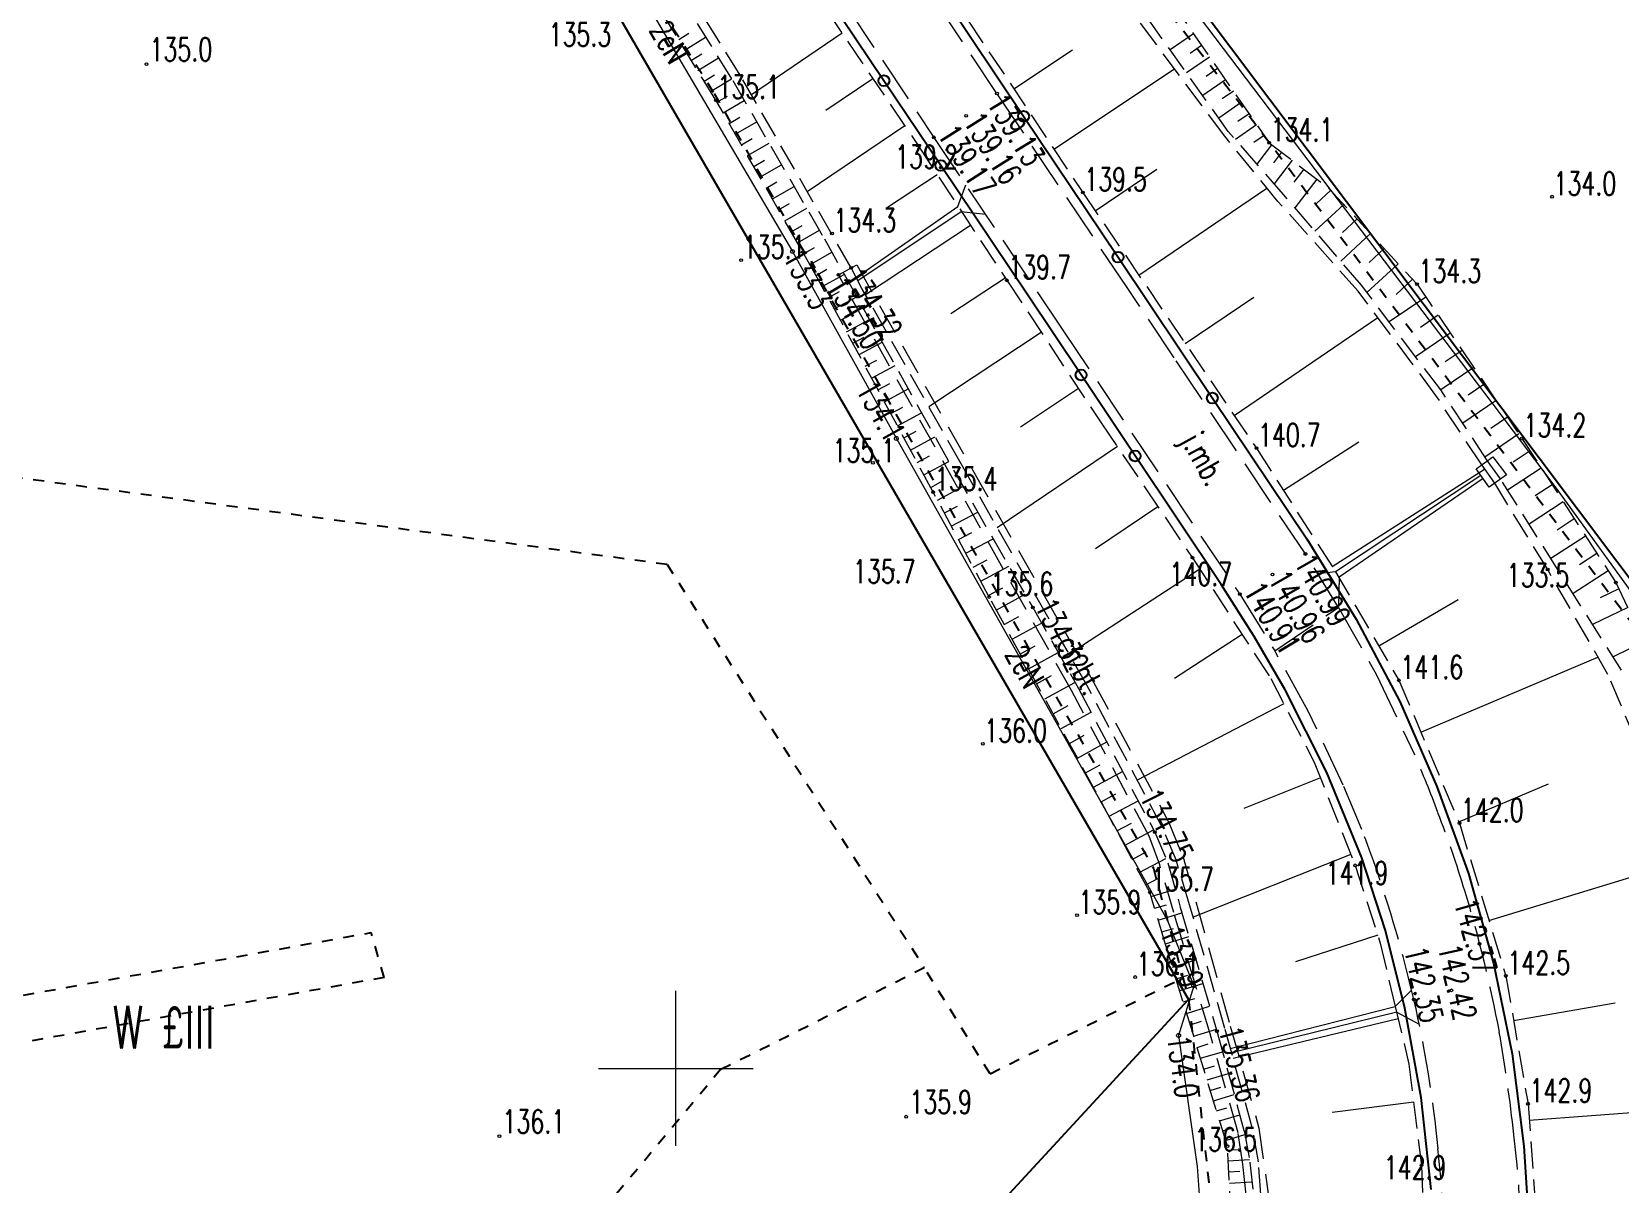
# Model space of a CAD drawing. Header units: metres. Extents: x 7583802 to 7586368, y 5958992 to 5960558.
# Drawn here: x 7585958.4 to 7586060.9, y 5959492.6 to 5959566.9 of the extents above; entities that cross this region are included whole.
import ezdxf
from ezdxf.enums import TextEntityAlignment as Align

# ---------------------------------------------------------------- set-up
doc = ezdxf.new("R2010")
doc.units = ezdxf.units.M
for name, pattern in [('1', [0]), ('2', [3, 2, -1]), ('3_1', [0]), ('3_BUBZ02', [2.45, 1.75, -0.7]), ('3_BUBZ02G', [2.45, 1.75, -0.7]), ('3_BUIB12_02', [0]), ('3_BUIB12_03', [0]), ('3_KTCR02', [3, 2, -1]), ('3_KTJZ01', [4, 3, -1]), ('4_1', [0]), ('4_SUPE_01', [0]), ('4_SUPT_01', [0]), ('4_SUUS30_02', [0]), ('GUZ', [1.4, 0.7, -0.7])]:
    doc.linetypes.add(name, pattern=pattern)
doc.layers.get('0').update_dxf_attribs({"color": 250, "linetype": 'CONTINUOUS', "lineweight": 100})
for name, color, linetype, lineweight in [('1000_L_1', 7, '1', 18), ('BUBZ_L_1', 7, '3_BUBZ02', 18), ('BUIB_L_10', 7, '3_BUIB12_02', 18), ('DZIALKI-G_L_0', 7, '1', 25), ('KONTURY_L_0', 114, '2', 25), ('KONTURY_NR_T_0', 114, 'CONTINUOUS', 25), ('KTCR_E_T_1', 7, 'CONTINUOUS', 15), ('KTCR_L_1', 7, '3_KTCR02', 18), ('KTJZ_E_T_0', 7, 'CONTINUOUS', 15), ('KTJZ_L_0', 7, '3_KTJZ01', 18), ('KTOK_L_4', 7, 'CONTINUOUS', 25), ('RTPW_T_0', 7, 'CONTINUOUS', 15), ('RTPW_T_1', 7, 'CONTINUOUS', 15), ('SUPE_E_T_3', 1, 'CONTINUOUS', 15), ('SUPE_L_3', 1, '4_SUPE_01', 18), ('SUPT_L_0', 30, '4_SUPT_01', 18), ('SUTE_T_0', 1, 'CONTINUOUS', 18), ('SUUK_L_7', 7, '4_1', 18)]:
    doc.layers.add(name, color=color, linetype=linetype, lineweight=lineweight)
doc.styles.get("Standard").update_dxf_attribs({"font": 'Simplex.SHX', "width": 0.75})

# ---------------------------------------------------------------- blocks, each defined once
blk = doc.blocks.new('3_RTPW01')
at = {"linetype": 'CONTINUOUS'}
blk.add_circle((0, 0), 0.09, dxfattribs=at)
blk = doc.blocks.new('3_RTPW02')
at = {"linetype": 'CONTINUOUS'}
blk.add_circle((0, 0), 0.09, dxfattribs=at)
blk = doc.blocks.new('4_SUPS01_03')
at = {"linetype": 'CONTINUOUS'}
blk.add_circle((0, 0), 0.125, dxfattribs=at)

msp = doc.modelspace()

# ---------------------------------------------------------------- linework, layer by layer
at = {"layer": '1000_L_1', "linetype": '1'}
for p, q in [((7586000, 5959495), (7586000, 5959505)), ((7585995, 5959500), (7586005, 5959500))]:
    msp.add_line(p, q, dxfattribs=at)
at = {"layer": 'BUBZ_L_1', "linetype": '3_BUBZ02'}
for p, q in [((7586004.16, 5959564.13), (7585995.43, 5959578.19)), ((7585994.85, 5959577.84), (7586003.67, 5959563.8)), ((7586035.45, 5959560.19), (7586027.23, 5959571.24)), ((7586035.68, 5959560.51), (7586027.73, 5959571.65)), ((7586003.67, 5959563.8), (7586009.59, 5959553.57)), ((7586011.32, 5959551.7), (7586004.16, 5959564.13)), ((7586038.89, 5959555.99), (7586035.45, 5959560.19)), ((7586039.25, 5959556.43), (7586035.68, 5959560.51)), ((7586044.06, 5959550.2), (7586038.89, 5959555.99)), ((7586044.28, 5959550.57), (7586039.25, 5959556.43)), ((7586009.59, 5959553.57), (7586017.93, 5959538.64)), ((7586012.01, 5959550.36), (7586011.32, 5959551.7)), ((7586049.41, 5959543.81), (7586044.28, 5959550.57)), ((7586018.42, 5959539.03), (7586012.01, 5959550.36)), ((7586049.09, 5959543.46), (7586044.06, 5959550.2)), ((7586052.01, 5959539.03), (7586049.09, 5959543.46)), ((7586052.41, 5959539.26), (7586049.41, 5959543.81)), ((7586053.26, 5959538.07), (7586052.41, 5959539.26)), ((7586017.93, 5959538.64), (7586023.05, 5959529.76)), ((7586026.54, 5959524.74), (7586018.42, 5959539.03)), ((7586052.89, 5959537.79), (7586052.01, 5959539.03)), ((7586056.31, 5959532.22), (7586052.89, 5959537.79)), ((7586056.95, 5959532.24), (7586053.26, 5959538.07)), ((7586060.2, 5959525.44), (7586056.31, 5959532.22)), ((7586061.08, 5959525.71), (7586056.95, 5959532.24)), ((7586023.05, 5959529.76), (7586026, 5959524.53)), ((7586064.9, 5959514.37), (7586060.2, 5959525.44)), ((7586026, 5959524.53), (7586030.94, 5959515.25)), ((7586031.44, 5959515.53), (7586026.54, 5959524.74)), ((7586030.94, 5959515.25), (7586031.77, 5959513.28)), ((7586032.31, 5959513.46), (7586031.44, 5959515.53)), ((7586031.77, 5959513.28), (7586032.58, 5959510.41)), ((7586033.18, 5959510.57), (7586032.31, 5959513.46)), ((7586035.46, 5959502.57), (7586033.18, 5959510.57)), ((7586032.58, 5959510.41), (7586034.95, 5959502.4)), ((7586034.95, 5959502.4), (7586036.7, 5959495.96)), ((7586037.25, 5959496.1), (7586035.46, 5959502.57)), ((7586037.63, 5959493.97), (7586037.25, 5959496.1)), ((7586036.7, 5959495.96), (7586037.08, 5959493.94)), ((7586037.08, 5959493.94), (7586037.3, 5959491.81)), ((7586037.78, 5959491.86), (7586037.63, 5959493.97))]:
    msp.add_line(p, q, dxfattribs=at)
at = {"layer": 'BUBZ_L_1', "linetype": '3_BUBZ02G'}
for p, q in [((7586005.6, 5959574.44), (7586015.64, 5959559.6)), ((7586029.18, 5959572.94), (7586038.32, 5959559.77)), ((7586016.15, 5959571.77), (7586026.28, 5959556.56)), ((7586002.58, 5959562.53), (7585998.65, 5959568.92)), ((7586009.15, 5959551.04), (7586002.58, 5959562.53)), ((7586038.32, 5959559.77), (7586042.15, 5959556.85)), ((7586015.64, 5959559.6), (7586021.37, 5959550.89)), ((7586042.15, 5959556.85), (7586047.87, 5959550.64)), ((7586026.28, 5959556.56), (7586037.5, 5959540.05)), ((7586016.62, 5959537.22), (7586009.15, 5959551.04)), ((7586021.37, 5959550.89), (7586027.48, 5959541.68)), ((7586047.87, 5959550.64), (7586054.65, 5959540.68)), ((7586027.48, 5959541.68), (7586033.36, 5959532.98)), ((7586054.65, 5959540.68), (7586060.71, 5959531.37)), ((7586037.5, 5959540.05), (7586042.61, 5959532.06)), ((7586020.23, 5959530.44), (7586016.62, 5959537.22)), ((7586033.36, 5959532.98), (7586038.42, 5959525.18)), ((7586042.61, 5959532.06), (7586046.7, 5959525.06)), ((7586060.71, 5959531.37), (7586064.78, 5959522.96)), ((7586027.11, 5959517.9), (7586020.23, 5959530.44)), ((7586038.42, 5959525.18), (7586041.23, 5959519.78)), ((7586046.7, 5959525.06), (7586050.61, 5959515.83)), ((7586041.23, 5959519.78), (7586043.88, 5959513.11)), ((7586030.61, 5959511.37), (7586027.11, 5959517.9)), ((7586050.61, 5959515.83), (7586053.61, 5959505.97)), ((7586043.88, 5959513.11), (7586045.5, 5959508.09)), ((7586031.63, 5959508.01), (7586030.61, 5959511.37)), ((7586035.62, 5959494.98), (7586031.63, 5959508.01)), ((7586045.5, 5959508.09), (7586046.46, 5959503.99)), ((7586053.61, 5959505.97), (7586055.04, 5959497.72)), ((7586046.46, 5959503.99), (7586047.35, 5959500.28)), ((7586047.35, 5959500.28), (7586048.16, 5959493.74)), ((7586055.04, 5959497.72), (7586055.74, 5959488.23)), ((7586035.87, 5959490.33), (7586035.62, 5959494.98)), ((7586048.16, 5959493.74), (7586048.36, 5959487.73))]:
    msp.add_line(p, q, dxfattribs=at)
at = {"layer": 'BUBZ_L_1', "linetype": '3_1'}
for p, q in [((7586000.18, 5959566.44), (7586000.84, 5959566.84)), ((7586010.74, 5959566.84), (7586004.88, 5959562.87)), ((7586000.59, 5959565.77), (7586001.92, 5959566.59)), ((7586033.43, 5959566.81), (7586031.93, 5959565.77)), ((7586033.95, 5959566.06), (7586033.21, 5959565.54)), ((7586001, 5959565.1), (7586001.67, 5959565.51)), ((7586001.41, 5959564.43), (7586002.76, 5959565.26)), ((7586021.83, 5959563.25), (7586025.62, 5959565.78)), ((7586034.47, 5959565.31), (7586032.99, 5959564.28)), ((7586001.83, 5959563.75), (7586002.5, 5959564.17)), ((7586002.24, 5959563.08), (7586003.6, 5959563.91)), ((7586012.73, 5959563.91), (7586009.69, 5959561.85)), ((7586024.42, 5959559.35), (7586032.21, 5959564.54)), ((7586035.5, 5959563.83), (7586034.03, 5959562.82)), ((7586034.99, 5959564.57), (7586034.25, 5959564.06)), ((7586002.65, 5959562.4), (7586003.34, 5959562.79)), ((7586036.01, 5959563.1), (7586035.28, 5959562.6)), ((7586003.05, 5959561.71), (7586004.42, 5959562.5)), ((7586036.51, 5959562.37), (7586035.07, 5959561.37)), ((7586003.44, 5959561.02), (7586004.13, 5959561.42)), ((7586003.84, 5959560.33), (7586005.22, 5959561.12)), ((7586014.78, 5959560.87), (7586008.49, 5959556.61)), ((7586037.51, 5959560.93), (7586036.14, 5959559.98)), ((7586037.02, 5959561.65), (7586036.3, 5959561.15)), ((7586004.23, 5959559.64), (7586004.93, 5959560.04)), ((7586004.63, 5959558.94), (7586006.02, 5959559.74)), ((7586037.99, 5959560.25), (7586037.34, 5959559.8)), ((7586038.48, 5959559.64), (7586037.53, 5959558.39)), ((7586005.03, 5959558.25), (7586005.73, 5959558.65)), ((7586039.11, 5959559.17), (7586038.59, 5959558.48)), ((7586039.8, 5959558.64), (7586038.64, 5959557.12)), ((7586005.43, 5959557.55), (7586006.83, 5959558.35)), ((7586016.88, 5959557.71), (7586013.61, 5959555.56)), ((7586027.09, 5959555.37), (7586031.06, 5959558.06)), ((7586040.56, 5959558.06), (7586039.92, 5959557.23)), ((7586005.83, 5959556.85), (7586006.53, 5959557.25)), ((7586006.23, 5959556.15), (7586007.63, 5959556.95)), ((7586029.9, 5959551.23), (7586038.18, 5959556.85)), ((7586041.39, 5959557.43), (7586039.98, 5959555.58)), ((7586042.29, 5959556.69), (7586041.38, 5959555.85)), ((7586006.63, 5959555.44), (7586007.34, 5959555.85)), ((7586007.04, 5959554.74), (7586008.45, 5959555.54)), ((7586043.14, 5959555.78), (7586041.28, 5959554.07)), ((7586043.99, 5959554.85), (7586043.05, 5959553.98)), ((7586007.44, 5959554.03), (7586008.15, 5959554.43)), ((7586007.85, 5959553.32), (7586009.27, 5959554.13)), ((7586019.04, 5959554.44), (7586012.24, 5959549.96)), ((7586044.86, 5959553.91), (7586042.94, 5959552.13)), ((7586008.25, 5959552.61), (7586008.96, 5959553.02)), ((7586008.66, 5959551.9), (7586010.07, 5959552.71)), ((7586045.75, 5959552.94), (7586044.77, 5959552.04)), ((7586009.06, 5959551.2), (7586009.76, 5959551.6)), ((7586046.65, 5959551.96), (7586044.63, 5959550.11)), ((7586009.45, 5959550.49), (7586010.88, 5959551.26)), ((7586021.27, 5959551.04), (7586017.76, 5959548.72)), ((7586047.58, 5959550.96), (7586046.52, 5959549.98)), ((7586009.84, 5959549.77), (7586010.56, 5959550.16)), ((7586010.23, 5959549.04), (7586011.68, 5959549.82)), ((7586032.9, 5959546.81), (7586037.32, 5959549.81)), ((7586048.44, 5959549.81), (7586046.08, 5959548.2)), ((7586010.63, 5959548.31), (7586011.36, 5959548.7)), ((7586011.02, 5959547.57), (7586012.5, 5959548.37)), ((7586036.06, 5959542.17), (7586045.34, 5959548.48)), ((7586049.24, 5959548.63), (7586048.09, 5959547.85)), ((7586023.6, 5959547.53), (7586016.34, 5959542.71)), ((7586050.02, 5959547.48), (7586047.78, 5959545.95)), ((7586011.42, 5959546.83), (7586012.17, 5959547.23)), ((7586011.83, 5959546.09), (7586013.32, 5959546.89)), ((7586050.78, 5959546.36), (7586049.69, 5959545.62)), ((7586012.23, 5959545.34), (7586012.98, 5959545.74)), ((7586012.64, 5959544.58), (7586014.16, 5959545.4)), ((7586051.53, 5959545.27), (7586049.4, 5959543.82)), ((7586013.05, 5959543.82), (7586013.82, 5959544.23)), ((7586013.47, 5959543.05), (7586015, 5959543.88)), ((7586026.01, 5959543.9), (7586022.25, 5959541.4)), ((7586052.25, 5959544.21), (7586051.18, 5959543.48)), ((7586013.89, 5959542.28), (7586014.66, 5959542.69)), ((7586014.31, 5959541.5), (7586015.86, 5959542.34)), ((7586052.98, 5959543.14), (7586050.82, 5959541.67)), ((7586053.71, 5959542.06), (7586052.63, 5959541.32)), ((7586014.73, 5959540.72), (7586015.51, 5959541.14)), ((7586015.16, 5959539.93), (7586016.73, 5959540.78)), ((7586039.24, 5959537.33), (7586044.12, 5959540.45)), ((7586054.45, 5959540.97), (7586052.26, 5959539.48)), ((7586015.59, 5959539.13), (7586016.38, 5959539.56)), ((7586016.02, 5959538.33), (7586017.62, 5959539.2)), ((7586028.52, 5959540.15), (7586020.76, 5959534.91)), ((7586055.18, 5959539.87), (7586054.09, 5959539.15)), ((7586042.39, 5959532.4), (7586052.24, 5959538.7)), ((7586055.89, 5959538.77), (7586053.71, 5959537.35)), ((7586016.46, 5959537.52), (7586017.26, 5959537.96)), ((7586016.9, 5959536.7), (7586018.54, 5959537.58)), ((7586056.6, 5959537.68), (7586055.5, 5959536.97)), ((7586017.34, 5959535.87), (7586018.18, 5959536.31)), ((7586031.14, 5959536.27), (7586027.11, 5959533.55)), ((7586057.31, 5959536.59), (7586055.11, 5959535.15)), ((7586017.79, 5959535.01), (7586019.5, 5959535.92)), ((7586058.03, 5959535.48), (7586056.92, 5959534.76)), ((7586018.26, 5959534.15), (7586019.12, 5959534.61)), ((7586018.72, 5959533.27), (7586020.49, 5959534.2)), ((7586058.75, 5959534.37), (7586056.52, 5959532.92)), ((7586059.48, 5959533.26), (7586058.36, 5959532.52)), ((7586019.2, 5959532.37), (7586020.1, 5959532.85)), ((7586019.69, 5959531.46), (7586021.51, 5959532.43)), ((7586033.84, 5959532.23), (7586025.4, 5959526.75)), ((7586060.21, 5959532.13), (7586057.95, 5959530.66)), ((7586020.18, 5959530.53), (7586021.11, 5959531.03)), ((7586060.9, 5959530.97), (7586059.7, 5959530.39)), ((7586020.69, 5959529.6), (7586022.55, 5959530.62)), ((7586045.4, 5959527.28), (7586050.53, 5959530.28)), ((7586021.21, 5959528.66), (7586022.15, 5959529.18)), ((7586061.49, 5959529.77), (7586059.21, 5959528.67)), ((7586021.73, 5959527.71), (7586023.62, 5959528.75)), ((7586036.58, 5959528.01), (7586032.2, 5959525.17)), ((7586022.25, 5959526.76), (7586023.2, 5959527.28)), ((7586022.77, 5959525.8), (7586024.69, 5959526.85)), ((7586062.56, 5959527.56), (7586060.53, 5959526.58)), ((7586048.12, 5959521.71), (7586059.56, 5959526.56)), ((7586023.3, 5959524.84), (7586024.27, 5959525.37)), ((7586023.83, 5959523.87), (7586025.77, 5959524.93)), ((7586024.37, 5959522.9), (7586025.33, 5959523.43)), ((7586024.89, 5959521.94), (7586026.82, 5959523)), ((7586039.27, 5959523.54), (7586029.8, 5959518.61)), ((7586025.42, 5959520.99), (7586026.37, 5959521.51)), ((7586025.94, 5959520.04), (7586027.84, 5959521.08)), ((7586026.46, 5959519.09), (7586027.4, 5959519.61)), ((7586026.97, 5959518.15), (7586028.85, 5959519.18)), ((7586041.64, 5959518.76), (7586036.69, 5959516.79)), ((7586027.48, 5959517.22), (7586028.42, 5959517.72)), ((7586050.57, 5959515.92), (7586056.37, 5959518.37)), ((7586027.98, 5959516.28), (7586029.86, 5959517.28)), ((7586028.48, 5959515.34), (7586029.42, 5959515.84)), ((7586028.98, 5959514.4), (7586030.86, 5959515.41)), ((7586029.47, 5959513.5), (7586030.37, 5959513.98)), ((7586029.93, 5959512.64), (7586031.65, 5959513.56)), ((7586043.6, 5959513.81), (7586033.41, 5959509.76)), ((7586052.52, 5959509.56), (7586065.24, 5959513.43)), ((7586030.35, 5959511.85), (7586031.14, 5959512.27)), ((7586030.69, 5959511.11), (7586032.25, 5959511.58)), ((7586030.92, 5959510.34), (7586031.7, 5959510.57)), ((7586031.16, 5959509.57), (7586032.69, 5959510.04)), ((7586031.39, 5959508.81), (7586032.15, 5959509.04)), ((7586031.62, 5959508.05), (7586033.14, 5959508.51)), ((7586045.33, 5959508.61), (7586040.02, 5959506.89)), ((7586031.85, 5959507.29), (7586032.61, 5959507.52)), ((7586032.08, 5959506.53), (7586033.59, 5959507)), ((7586032.31, 5959505.78), (7586033.06, 5959506.01)), ((7586032.54, 5959505.04), (7586034.03, 5959505.49)), ((7586032.77, 5959504.29), (7586033.51, 5959504.52)), ((7586032.99, 5959503.55), (7586034.47, 5959504.01)), ((7586054.11, 5959503.09), (7586060.68, 5959504.23)), ((7586033.22, 5959502.82), (7586033.96, 5959503.04)), ((7586033.44, 5959502.08), (7586034.91, 5959502.53)), ((7586046.65, 5959503.19), (7586036, 5959500.63)), ((7586033.67, 5959501.36), (7586034.39, 5959501.58)), ((7586033.88, 5959500.65), (7586035.31, 5959501.08)), ((7586034.1, 5959499.95), (7586034.8, 5959500.16)), ((7586034.31, 5959499.26), (7586035.69, 5959499.68)), ((7586034.52, 5959498.58), (7586035.2, 5959498.79)), ((7586034.72, 5959497.91), (7586036.06, 5959498.32)), ((7586034.92, 5959497.25), (7586035.58, 5959497.46)), ((7586047.66, 5959497.81), (7586042.4, 5959497.16)), ((7586055.12, 5959496.66), (7586068.1, 5959497.62)), ((7586035.12, 5959496.61), (7586036.42, 5959497)), ((7586035.32, 5959495.97), (7586035.95, 5959496.16)), ((7586035.51, 5959495.35), (7586036.74, 5959495.73)), ((7586035.63, 5959494.72), (7586036.28, 5959494.76)), ((7586035.67, 5959494.04), (7586037.05, 5959494.11)), ((7586035.71, 5959493.32), (7586036.42, 5959493.36)), ((7586035.75, 5959492.59), (7586037.21, 5959492.67))]:
    msp.add_line(p, q, dxfattribs=at)
at = {"layer": 'BUIB_L_10', "linetype": '3_BUIB12_03'}
for p, q in [((7586051.69, 5959538.72), (7586052.76, 5959539.5)), ((7586052.76, 5959539.5), (7586053.65, 5959538.34)), ((7586052.53, 5959537.54), (7586051.69, 5959538.72)), ((7586053.65, 5959538.34), (7586052.53, 5959537.54))]:
    msp.add_line(p, q, dxfattribs=at)
at = {"layer": 'DZIALKI-G_L_0', "linetype": '1'}
for p, q in [((7585992.66, 5959623.44), (7586072.61, 5959516.98)), ((7585965.06, 5959621.85), (7586033.12, 5959504.45)), ((7585978.35, 5959445.18), (7586033.12, 5959504.45))]:
    msp.add_line(p, q, dxfattribs=at)
at = {"layer": 'KONTURY_L_0', "linetype": 'GUZ'}
for p, q in [((7585971.56, 5959612.28), (7586002.47, 5959562.96)), ((7586005.26, 5959602.34), (7586036.19, 5959562.63)), ((7586002.47, 5959562.96), (7586030.85, 5959512.92)), ((7586036.19, 5959562.63), (7586061.94, 5959528.51)), ((7585999.43, 5959532.54), (7585911.27, 5959544.31)), ((7585999.43, 5959532.54), (7586016.04, 5959506.51)), ((7586030.85, 5959512.92), (7586032.75, 5959505.85)), ((7585946.83, 5959502.75), (7585980.31, 5959508.77)), ((7585981.16, 5959505.87), (7585980.31, 5959508.77)), ((7586002.91, 5959499.94), (7586016.04, 5959506.51)), ((7586020.29, 5959499.65), (7586016.04, 5959506.51)), ((7585981.16, 5959505.87), (7585947.68, 5959499.85)), ((7586020.29, 5959499.65), (7586032.75, 5959505.85)), ((7586032.75, 5959505.85), (7586033.12, 5959504.45)), ((7586033.12, 5959504.45), (7586035.53, 5959482.46)), ((7586002.91, 5959499.94), (7585962.45, 5959451.68))]:
    msp.add_line(p, q, dxfattribs=at)
at = {"layer": 'KTCR_L_1', "linetype": '3_KTCR02'}
for p, q in [((7586010.5, 5959551.24), (7586011.68, 5959551.88)), ((7586011.68, 5959551.88), (7586019.16, 5959538.65)), ((7586025.55, 5959524.41), (7586010.5, 5959551.24)), ((7586019.16, 5959538.65), (7586026.98, 5959524.95)), ((7586026.98, 5959524.95), (7586031.84, 5959515.88)), ((7586030.57, 5959514.99), (7586025.55, 5959524.41)), ((7586031.84, 5959515.88), (7586032.76, 5959513.65)), ((7586031.25, 5959513.15), (7586030.57, 5959514.99)), ((7586032.76, 5959513.65), (7586033.6, 5959510.69)), ((7586032.16, 5959510.07), (7586031.25, 5959513.15)), ((7586033.6, 5959510.69), (7586035.81, 5959502.73)), ((7586034.5, 5959502.23), (7586032.16, 5959510.07)), ((7586036.32, 5959495.83), (7586034.5, 5959502.23)), ((7586035.81, 5959502.73), (7586037.66, 5959496.15)), ((7586037.66, 5959496.15), (7586038.25, 5959491.91)), ((7586036.63, 5959493.82), (7586036.32, 5959495.83)), ((7586036.84, 5959491.84), (7586036.63, 5959493.82))]:
    msp.add_line(p, q, dxfattribs=at)
at = {"layer": 'KTJZ_L_0', "linetype": '3_KTJZ01'}
for p, q in [((7586020.74, 5959562.96), (7586015.17, 5959571.29)), ((7586011.12, 5959568.43), (7586016.66, 5959560.12)), ((7586029.15, 5959550.42), (7586020.74, 5959562.96)), ((7586016.66, 5959560.12), (7586025, 5959547.67)), ((7586032.19, 5959545.88), (7586029.15, 5959550.42)), ((7586025, 5959547.67), (7586036.42, 5959530.63)), ((7586040.66, 5959533.22), (7586032.19, 5959545.88)), ((7586042.8, 5959529.77), (7586040.66, 5959533.22)), ((7586036.42, 5959530.63), (7586038.68, 5959526.96)), ((7586038.68, 5959526.96), (7586042.8, 5959529.77)), ((7586042.8, 5959529.77), (7586045.26, 5959525.41)), ((7586040.85, 5959523.07), (7586038.68, 5959526.96)), ((7586045.26, 5959525.41), (7586047.7, 5959520.28)), ((7586043.11, 5959518.29), (7586040.85, 5959523.07)), ((7586044.31, 5959515.43), (7586043.11, 5959518.29))]:
    msp.add_line(p, q, dxfattribs=at)
for centre, radius, start, end in [((7585974.03, 5959488.39), 80.28, 20.5077, 23.4092), ((7585981.06, 5959490.2), 73.06, 16.9166, 21.1066), ((7585967.96, 5959486.08), 81.79, 12.9717, 21.0285), ((7585971.71, 5959487.27), 82.86, 10.4747, 16.9768), ((7585973.07, 5959487.41), 76.52, 5.5469, 12.8564), ((7585957.34, 5959485.33), 97.34, 6.1284, 10.059), ((7585983.48, 5959487.37), 71.14, 1.6956, 6.7366), ((7585985.13, 5959487.67), 64.49, 357.6012, 6.3566)]:
    msp.add_arc(centre, radius, start, end, dxfattribs=at)
at = {"layer": 'KTOK_L_4'}
for p, q in [((7586016.37, 5959570.58), (7586022.46, 5959561.48)), ((7586013.44, 5959563.78), (7586009.77, 5959569.25)), ((7586017.11, 5959558.31), (7586013.44, 5959563.78)), ((7586022.46, 5959561.48), (7586028.56, 5959552.39)), ((7586022.68, 5959550), (7586017.11, 5959558.31)), ((7586028.56, 5959552.39), (7586034.65, 5959543.29)), ((7586026.17, 5959544.78), (7586022.68, 5959550)), ((7586029.66, 5959539.55), (7586026.17, 5959544.78)), ((7586034.65, 5959543.29), (7586040.75, 5959534.19)), ((7586035.22, 5959531.24), (7586029.66, 5959539.55)), ((7586040.75, 5959534.19), (7586043.94, 5959529)), ((7586037.35, 5959527.89), (7586035.22, 5959531.24)), ((7586043.94, 5959529), (7586046.76, 5959523.7)), ((7586039.35, 5959524.45), (7586037.35, 5959527.89)), ((7586042.04, 5959519.11), (7586039.35, 5959524.45)), ((7586046.76, 5959523.7), (7586049.15, 5959518.21)), ((7586044.3, 5959513.59), (7586042.04, 5959519.11)), ((7586049.15, 5959518.21), (7586051.2, 5959512.59)), ((7586045.83, 5959508.91), (7586044.3, 5959513.59)), ((7586051.2, 5959512.59), (7586052.82, 5959506.8)), ((7586047.08, 5959503.9), (7586045.83, 5959508.91)), ((7586052.82, 5959506.8), (7586054.02, 5959500.94)), ((7586048.14, 5959498.13), (7586047.08, 5959503.9)), ((7586054.02, 5959500.94), (7586054.77, 5959494.97)), ((7586048.78, 5959492.17), (7586048.14, 5959498.13)), ((7586054.77, 5959494.97), (7586055.16, 5959489.02))]:
    msp.add_line(p, q, dxfattribs=at)
for centre in [(7586013.44, 5959563.78), (7586022.46, 5959561.48), (7586017.11, 5959558.31), (7586028.56, 5959552.39), (7586026.17, 5959544.78), (7586034.65, 5959543.29), (7586029.66, 5959539.55)]:
    msp.add_circle(centre, 0.35, dxfattribs=at)
at = {"layer": 'SUPE_L_3', "linetype": '4_SUPE_01'}
for p, q in [((7585974.68, 5959608.64), (7586007.53, 5959552.75)), ((7586007.53, 5959552.75), (7586014.24, 5959540.68)), ((7586014.24, 5959540.68), (7586031.74, 5959509.6)), ((7586031.74, 5959509.6), (7586033.45, 5959505.34)), ((7586033.45, 5959505.34), (7586032.47, 5959502.13)), ((7586032.47, 5959502.13), (7586033.67, 5959493.66)), ((7586033.67, 5959493.66), (7586033.99, 5959489.21))]:
    msp.add_line(p, q, dxfattribs=at)
at = {"layer": 'SUPT_L_0', "linetype": '4_SUPT_01'}
for p, q in [((7586052.72, 5959542.98), (7586031.18, 5959571.4)), ((7586056.85, 5959537.48), (7586052.72, 5959542.98)), ((7586071.22, 5959517.65), (7586056.85, 5959537.48))]:
    msp.add_line(p, q, dxfattribs=at)
at = {"layer": 'SUUK_L_7', "linetype": '4_SUUS30_02'}
for p, q in [((7586018.21, 5959555.65), (7586018.72, 5959557.05)), ((7586011.64, 5959551.08), (7586018.21, 5959555.65)), ((7586018.42, 5959555.32), (7586011.76, 5959550.85)), ((7586020, 5959555.13), (7586018.42, 5959555.32)), ((7586051.99, 5959538.29), (7586042.61, 5959532.06)), ((7586052.14, 5959538.09), (7586042.84, 5959531.72)), ((7586042.61, 5959532.06), (7586041.49, 5959531.94)), ((7586042.84, 5959531.72), (7586042.8, 5959529.8)), ((7586046.46, 5959503.99), (7586047.52, 5959505.06)), ((7586035.81, 5959501.29), (7586046.46, 5959503.99)), ((7586046.57, 5959503.64), (7586035.89, 5959501.01)), ((7586046.57, 5959503.64), (7586048.02, 5959502.85))]:
    msp.add_line(p, q, dxfattribs=at)

# ---------------------------------------------------------------- block references
at = {"layer": 'RTPW_T_0'}
for p in [(7585965.8, 5959564.85), (7586002.58, 5959562.53), (7586015.64, 5959559.6), (7586038.32, 5959559.77), (7586026.28, 5959556.56), (7586056.59, 5959556.29), (7586010.08, 5959553.92), (7586004.22, 5959552.19), (7586021.37, 5959550.89), (7586047.87, 5959550.64), (7586054.65, 5959540.68), (7586012.73, 5959539.11), (7586037.5, 5959540.05), (7586016.62, 5959537.22), (7586033.36, 5959532.98), (7586014, 5959532.19), (7586056.31, 5959532.22), (7586060.71, 5959531.37), (7586020.23, 5959530.44), (7586046.7, 5959525.06), (7586019.82, 5959520.96), (7586050.61, 5959515.83), (7586043.88, 5959513.11), (7586030.61, 5959511.37), (7586025.91, 5959509.89), (7586029.66, 5959505.9), (7586053.61, 5959505.97), (7586055.04, 5959497.72), (7586014.88, 5959496.88), (7585988.6, 5959495.62), (7586035.62, 5959494.98), (7586048.16, 5959493.74)]:
    msp.add_blockref('3_RTPW01', p, dxfattribs=at)
at = {"layer": 'RTPW_T_1'}
for p in [(7586020.74, 5959562.96), (7586018.75, 5959561.51), (7586016.66, 5959560.12), (7586011.32, 5959551.7), (7586010.5, 5959551.24), (7586040.66, 5959533.22), (7586038.54, 5959531.89), (7586036.42, 5959530.63), (7586023.05, 5959529.76), (7586030.94, 5959515.25), (7586051.91, 5959508.04), (7586047.67, 5959504.44), (7586050.09, 5959505.04), (7586034.95, 5959502.4)]:
    msp.add_blockref('3_RTPW02', p, dxfattribs=at)
at = {"layer": 'SUTE_T_0'}
for p in [(7586007.53, 5959552.75), (7586014.24, 5959540.68), (7586033.45, 5959505.34), (7586032.47, 5959502.13)]:
    msp.add_blockref('4_SUPS01_03', p, dxfattribs=at)

# ---------------------------------------------------------------- texts
at = {"layer": 'KONTURY_NR_T_0', "width": 0.7}
msp.add_text('W £III', height=2.75, dxfattribs=at).set_placement((7585963.62, 5959504.04), align=Align.TOP_LEFT)
at = {"layer": 'KTCR_E_T_1', "width": 0.7}
msp.add_text('ch.bt.', height=1.5, rotation=298.5596, dxfattribs=at).set_placement((7586026.14, 5959526.07), align=Align.MIDDLE)
at = {"layer": 'KTJZ_E_T_0', "width": 0.7}
msp.add_text('j.mb.', height=1.5, rotation=299.328, dxfattribs=at).set_placement((7586033.92, 5959539.29), align=Align.MIDDLE)
at = {"layer": 'RTPW_T_0', "width": 0.7}
for s, p in [('135.3', (7585991.78, 5959566.01)), ('135.0', (7585966, 5959565.05)), ('135.1', (7586002.68, 5959562.63)), ('134.1', (7586038.42, 5959559.87)), ('139.2', (7586014.16, 5959558.12)), ('139.5', (7586026.38, 5959556.66)), ('134.0', (7586056.69, 5959556.39)), ('134.3', (7586010.18, 5959554.02)), ('135.1', (7586004.32, 5959552.29)), ('139.7', (7586021.47, 5959550.99)), ('134.3', (7586047.97, 5959550.74)), ('134.2', (7586054.75, 5959540.78)), ('140.7', (7586037.6, 5959540.15)), ('135.1', (7586010.12, 5959539.15)), ('135.4', (7586016.72, 5959537.32)), ('135.7', (7586011.44, 5959531.34)), ('135.6', (7586020.33, 5959530.54)), ('140.7', (7586031.88, 5959531.17)), ('133.5', (7586053.66, 5959531.1)), ('141.6', (7586046.8, 5959525.16)), ('136.0', (7586019.92, 5959521.06)), ('142.0', (7586050.71, 5959515.93)), ('135.7', (7586030.71, 5959511.47)), ('141.9', (7586041.97, 5959511.87)), ('135.9', (7586026.01, 5959509.99)), ('136.1', (7586029.76, 5959506)), ('142.5', (7586053.71, 5959506.07)), ('142.9', (7586055.14, 5959497.82)), ('135.9', (7586015.08, 5959497.08)), ('136.1', (7585988.8, 5959495.82)), ('136.5', (7586033.48, 5959494.66)), ('142.9', (7586045.72, 5959492.85))]:
    msp.add_text(s, height=1.5, dxfattribs=at).set_placement(p)
at = {"layer": 'RTPW_T_1', "width": 0.7}
for s, rotation, p in [('139.13', 301.3423, (7586020.04, 5959562.34)), ('139.17', 302.2606, (7586016.86, 5959560.32)), ('139.16', 302.0811, (7586018.52, 5959561.13)), ('134.32', 303.2106, (7586010.75, 5959551.05)), ('134.50', 300.4933, (7586009.7, 5959550.54)), ('140.99', 299.8058, (7586039.91, 5959532.67)), ('140.91', 300.7093, (7586036.62, 5959530.83)), ('140.96', 299.9354, (7586038.23, 5959531.59)), ('134.32', 296.8165, (7586023.15, 5959529.86)), ('134.75', 297.0613, (7586029.91, 5959517.56)), ('142.37', 285.9754, (7586050.25, 5959510.71)), ('142.35', 282.7587, (7586047.03, 5959507.67)), ('142.42', 282.5408, (7586049.21, 5959507.83)), ('135.36', 284.4286, (7586035.05, 5959502.5))]:
    msp.add_text(s, height=1.5, rotation=rotation, dxfattribs=at).set_placement(p)
at = {"layer": 'SUPE_E_T_3', "width": 0.7}
for rotation, p in [(300.4487, (7585999.58, 5959566.28)), (299.3872, (7586022.54, 5959525.95))]:
    msp.add_text('2eN', height=1.5, rotation=rotation, dxfattribs=at).set_placement(p, align=Align.MIDDLE)
at = {"layer": 'SUTE_T_0', "width": 0.7}
for s, rotation, p in [('133.3', 299.0642, (7586007.53, 5959552.75)), ('134.0', 278.0335, (7586032.47, 5959502.13))]:
    msp.add_text(s, height=1.5, rotation=rotation, dxfattribs=at).set_placement(p, align=Align.MIDDLE_LEFT)
for s, rotation, p in [('134.1', 299.3338, (7586014.24, 5959540.68)), ('133.9', 291.8709, (7586033.45, 5959505.34))]:
    msp.add_text(s, height=1.5, rotation=rotation, dxfattribs=at).set_placement(p, align=Align.MIDDLE_RIGHT)

doc.saveas('drawing.dxf')
